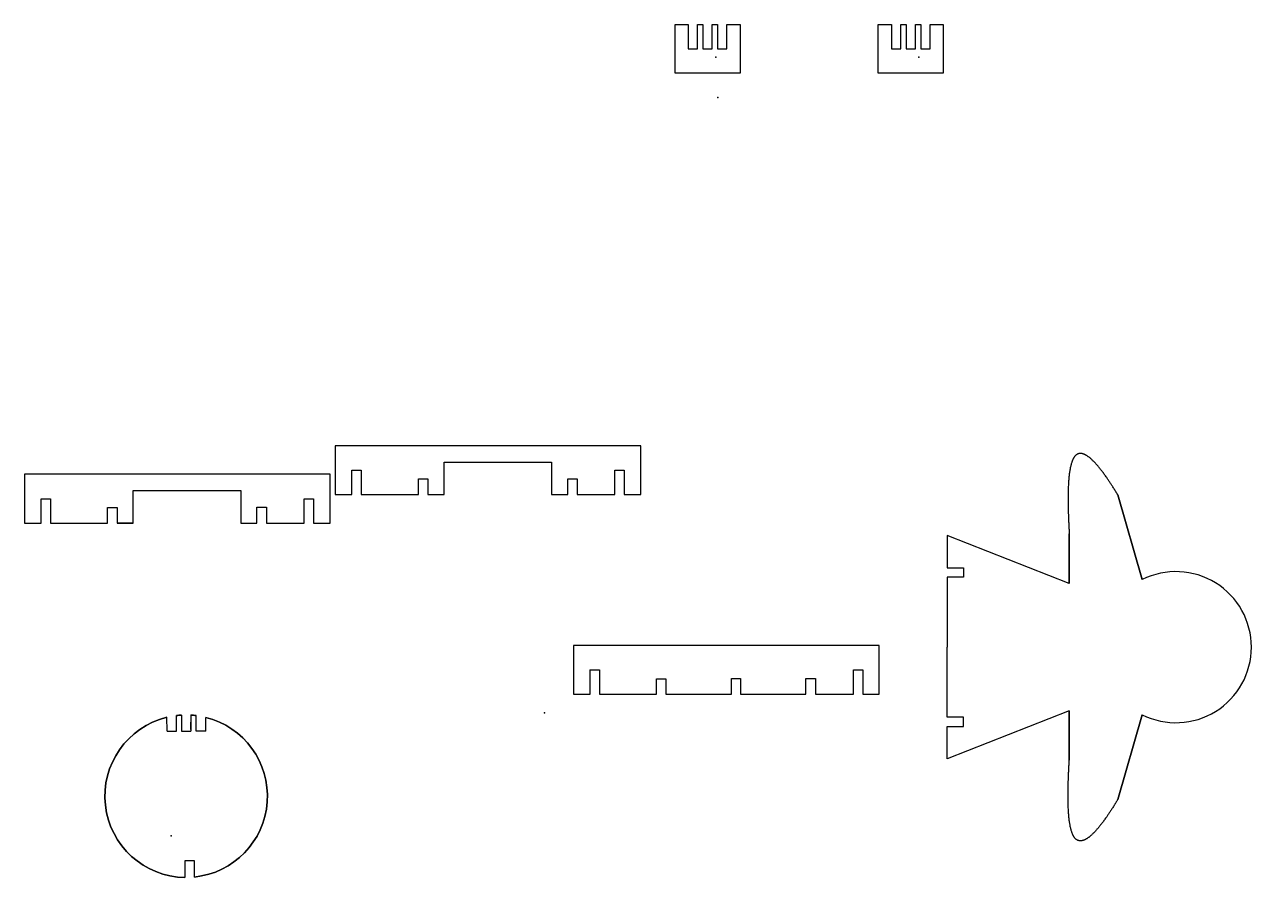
# Model space of a CAD drawing. Header units: millimetres. Extents: x -628 to 126, y -575 to -50.
import ezdxf

# ---------------------------------------------------------------- set-up
doc = ezdxf.new("R2010")
doc.units = ezdxf.units.MM
doc.layers.get('0').update_dxf_attribs({"linetype": 'CONTINUOUS'})

msp = doc.modelspace()

# ---------------------------------------------------------------- linework, layer by layer
for p, q in [((-380.43, -339.33), (-370.43, -339.33)), ((-304.31, -339.33), (-294.31, -339.33)), ((-259.51, -339.33), (-249.31, -339.33)), ((-561.61, -356.87), (-571.61, -356.87)), ((-495.49, -356.87), (-485.49, -356.87)), ((-450.69, -356.87), (-440.49, -356.87)), ((-60.94, -364.55), (-60.94, -384.43)), ((14.22, -394.01), (-60.94, -364.55)), ((-60.94, -384.43), (-50.94, -384.43)), ((-50.94, -384.43), (-50.94, -390.23)), ((-50.94, -390.23), (-60.94, -390.23)), ((-60.94, -390.23), (-60.94, -433.23)), ((-60.94, -476.23), (-60.94, -433.23)), ((-280.76, -447.25), (-274.76, -447.25)), ((-535, -484.95), (-535, -475.31)), ((-532.02, -475.04), (-531.98, -484.96)), ((-526.13, -474.97), (-526.18, -483.97)), ((-522.86, -484.95), (-522.86, -475.34)), ((14.22, -472.45), (-60.94, -501.91)), ((-540.8, -484.95), (-540.92, -476.38)), ((-526.18, -483.97), (-526.16, -479.47)), ((-517.06, -484.95), (-517.06, -476.42)), ((-50.94, -476.23), (-60.94, -476.23)), ((-60.94, -482.03), (-50.94, -482.03)), ((-60.94, -501.91), (-60.94, -482.03)), ((-50.94, -482.03), (-50.94, -476.23)), ((-540.8, -484.95), (-535, -484.95)), ((-531.98, -484.96), (-526.18, -484.95)), ((-526.18, -483.97), (-526.18, -484.95)), ((-517.06, -484.95), (-522.86, -484.95)), ((-524.01, -564.7), (-529.81, -564.7)), ((-529.81, -564.7), (-529.81, -574.95)), ((-524.01, -574.7), (-524.01, -564.7))]:
    msp.add_line(p, q)
for points in [[(-196.44, -50.11), (-188.31, -50.11), (-188.31, -80.11), (-228.31, -80.11), (-228.31, -50.11), (-220.18, -50.11), (-220.18, -65.11), (-214.48, -65.11), (-214.48, -50.11), (-211.14, -50.11), (-211.14, -65.11), (-205.44, -65.11), (-205.44, -50.11), (-202.14, -50.11), (-202.14, -65.11), (-196.44, -65.11)], [(-77.14, -50.11), (-77.14, -65.11), (-71.44, -65.11), (-71.44, -50.11), (-63.31, -50.11), (-63.31, -80.11), (-103.31, -80.11), (-103.31, -50.11), (-95.18, -50.11), (-95.18, -65.11), (-89.48, -65.11), (-89.48, -50.11), (-86.14, -50.11), (-86.14, -65.11), (-80.44, -65.11), (-80.44, -50.11)], [(-288.51, -339.33), (-265.31, -339.33), (-265.31, -324.33), (-259.51, -324.33), (-259.51, -339.33), (-249.31, -339.33), (-249.31, -309.33), (-437.31, -309.33), (-437.31, -339.33), (-427.11, -339.33), (-427.11, -324.33), (-421.31, -324.33), (-421.31, -339.33), (-386.23, -339.33), (-386.23, -329.71), (-380.43, -329.71), (-380.43, -330.92), (-380.43, -339.33), (-370.43, -339.33), (-370.43, -319.33), (-304.31, -319.33), (-304.31, -339.33), (-294.31, -339.33), (-294.31, -329.58), (-288.51, -329.58), (-288.51, -330.79)], [(-571.61, -347.25), (-571.61, -348.46), (-571.61, -356.87), (-561.61, -356.87), (-561.61, -336.87), (-495.49, -336.87), (-495.49, -356.87), (-485.49, -356.87), (-485.49, -347.12), (-479.69, -347.12), (-479.69, -348.33), (-479.69, -356.87), (-456.49, -356.87), (-456.49, -341.87), (-450.69, -341.87), (-450.69, -356.87), (-440.49, -356.87), (-440.49, -326.87), (-628.49, -326.87), (-628.49, -356.87), (-618.29, -356.87), (-618.29, -341.87), (-612.49, -341.87), (-612.49, -356.87), (-577.41, -356.87), (-577.41, -347.25)], [(44.06, -339.55), (59.09, -391.63)], [(14.22, -394.01), (14.22, -363.59)], [(-141.96, -462.25), (-118.56, -462.25), (-118.56, -447.25), (-112.76, -447.25), (-112.76, -462.25), (-102.76, -462.25), (-102.76, -432.25), (-290.76, -432.25), (-290.76, -462.25), (-280.56, -462.25), (-280.56, -447.25), (-274.76, -447.25), (-274.76, -462.25), (-239.68, -462.25), (-239.68, -452.63), (-233.88, -452.63), (-233.88, -462.25), (-193.62, -462.25), (-193.62, -452.58), (-188.02, -452.57), (-188.02, -462.25), (-147.76, -462.25), (-147.76, -452.51), (-141.96, -452.5)], [(14.22, -502.87), (14.22, -472.45)], [(59.09, -474.83), (44.06, -526.91)]]:
    msp.add_lwpolyline(points, close=True)
for points in [[(-522.86, -475.34, 0.016448), (-526.13, -475.04, -0.016448)], [(-540.92, -476.38, 0.880181), (-529.81, -574.95, -0.880181)], [(-524.01, -574.7, 0.841503), (-517.06, -476.42, -0.841503)]]:
    msp.add_lwpolyline(points, format="xyb", close=True)
for centre, radius, start, end in [((79.82, -433.23), 46.48, 0, 116.49112), ((79.82, -433.23), 46.48, -116.49112, 0), ((-529.06, -524.95), 50, 93.39242, 96.82192)]:
    msp.add_arc(centre, radius, start, end)
at = {"extrusion": (0, 0, -1)}
msp.add_arc((529.06, -524.95), 50, 83.17808, 86.60758, dxfattribs=at)
for points in [[(44.06, -339.55), (42.55, -337.03), (39.62, -332.29), (35.48, -326.11), (30.49, -319.74), (25.19, -314.9), (20.88, -313.24), (17.61, -314.77), (15.33, -319.37), (13.96, -326.77), (13.37, -336.68), (13.42, -346.41), (13.73, -354.64), (14.04, -360.54), (14.22, -363.59)], [(44.06, -339.55), (42.55, -337.03), (39.62, -332.29), (35.48, -326.11), (30.49, -319.74), (25.19, -314.9), (20.88, -313.24), (17.61, -314.77), (15.33, -319.37), (13.96, -326.77), (13.37, -336.68), (13.42, -346.41), (13.73, -354.64), (14.04, -360.54), (14.22, -363.59)], [(44.06, -526.91), (42.55, -529.43), (39.62, -534.17), (35.48, -540.35), (30.49, -546.72), (25.19, -551.56), (20.88, -553.22), (17.61, -551.7), (15.33, -547.09), (13.96, -539.69), (13.37, -529.78), (13.42, -520.06), (13.73, -511.82), (14.04, -505.92), (14.22, -502.87)], [(44.06, -526.91), (42.55, -529.43), (39.62, -534.17), (35.48, -540.35), (30.49, -546.72), (25.19, -551.56), (20.88, -553.22), (17.61, -551.7), (15.33, -547.09), (13.96, -539.69), (13.37, -529.78), (13.42, -520.06), (13.73, -511.82), (14.04, -505.92), (14.22, -502.87)]]:
    msp.add_open_spline(points, degree=5)
for p in [(-203.31, -70.11), (-78.31, -70.11), (-202.05, -94.95), (-308.56, -473.73), (-538.31, -549.36)]:
    msp.add_point(p)

doc.saveas('drawing.dxf')
